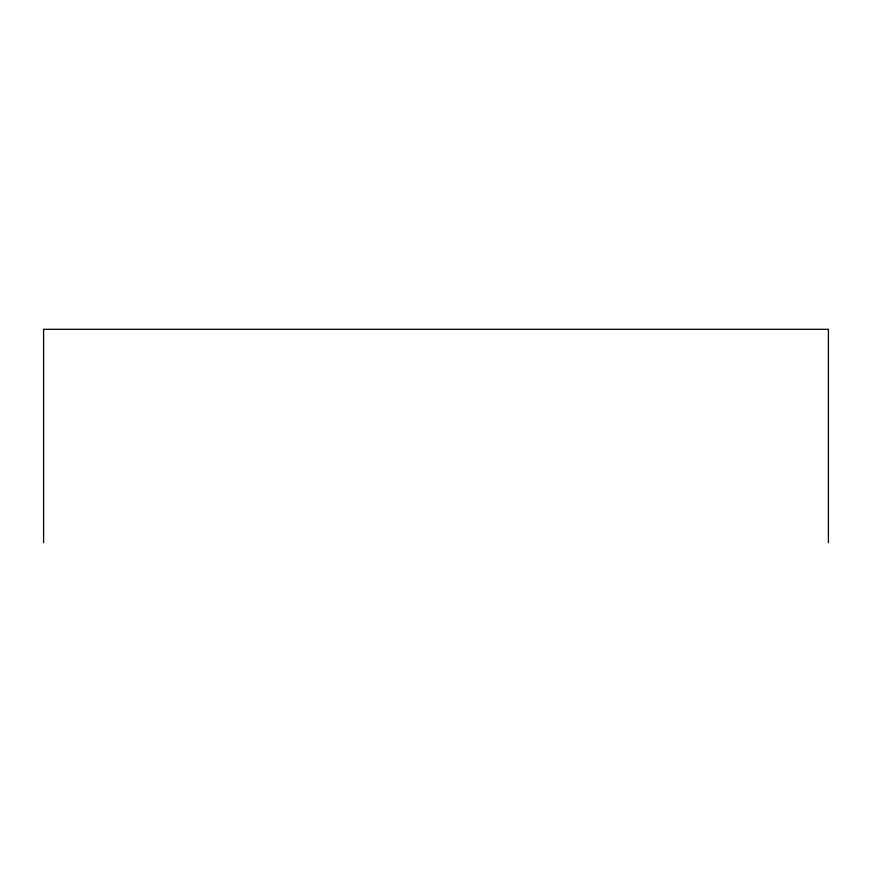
<?xml version="1.0" encoding="UTF-8"?>
<svg xmlns="http://www.w3.org/2000/svg" width="872" height="872" viewBox="0 0 872 872"><rect width="100%" height="100%" fill="white"/><g stroke="black" fill="none" stroke-linecap="round" stroke-linejoin="round"><path stroke-width="1.31" d="M828.4 542.689L828.4 329.311L43.6 329.311L43.6 542.689"/></g></svg>
